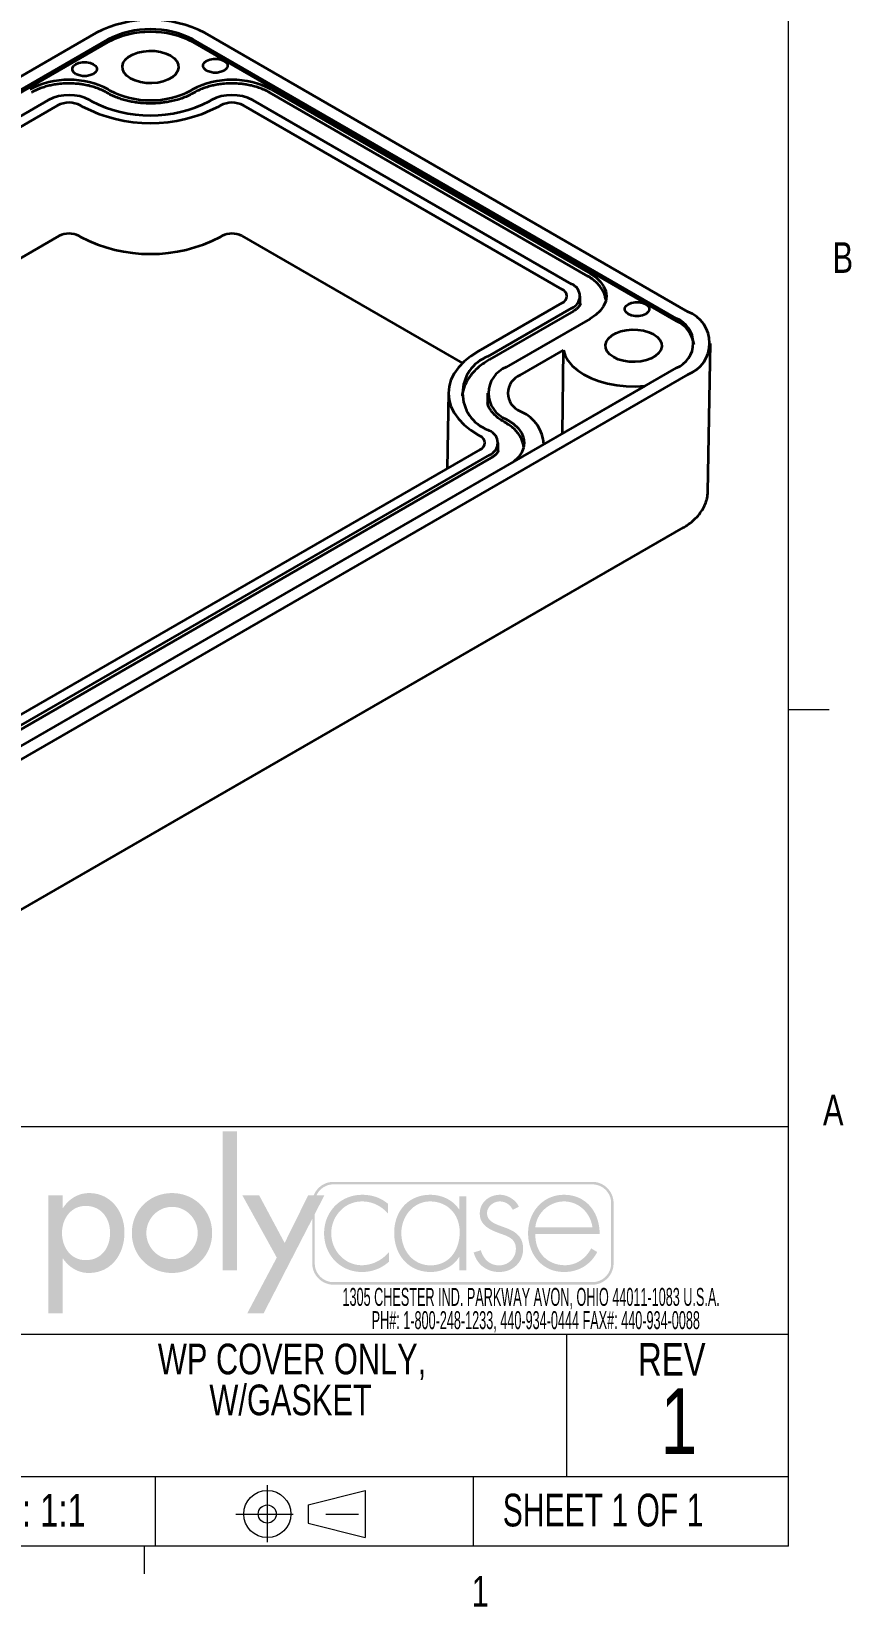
# Model space of a CAD drawing. Header units: inches. Extents: x 0.4 to 16.6, y 0.2 to 10.8.
# Drawn here: x 14.063 to 16.569, y 0.208 to 5.023 of the extents above; entities that cross this region are included whole.
import ezdxf

# ---------------------------------------------------------------- set-up
doc = ezdxf.new("R2010")
doc.units = ezdxf.units.IN
doc.header["$MEASUREMENT"] = 0
doc.linetypes.add('CENTERX2', pattern=[0.8, 0.5, -0.1, 0.1, -0.1])
doc.styles.add('SLDTEXTSTYLE0', font='TXT', dxfattribs={"width": 0.525406})
doc.styles.add('SLDTEXTSTYLE1', font='TXT', dxfattribs={"width": 0.75})
doc.styles.add('SLDTEXTSTYLE2', font='TXT', dxfattribs={"width": 0.6875})

# ---------------------------------------------------------------- blocks, each defined once
blk = doc.blocks.new('ThirdAngleProjectionBlock')
at = {"color": 7, "linetype": 'CENTERX2', "lineweight": 18}
for p, q in [((0.275, 0.506), (0.275, 0)), ((0, 0.253), (1.202, 0.253))]:
    blk.add_line(p, q, dxfattribs=at)
at = {"color": 7, "linetype": 'Continuous', "lineweight": 18}
for p, q in [((0.632, 0.332), (1.13, 0.459)), ((1.13, 0.459), (1.13, 0.048)), ((0.632, 0.332), (0.632, 0.174)), ((0.632, 0.174), (1.13, 0.048))]:
    blk.add_line(p, q, dxfattribs=at)
for radius in [0.206, 0.0789]:
    blk.add_circle((0.275, 0.253), radius, dxfattribs=at)
blk = doc.blocks.new('SW_NOTE_0')
at = {"color": 0, "linetype": 'Continuous', "lineweight": 0, "char_height": 0.055, "attachment_point": 2, "style": 'SLDTEXTSTYLE0'}
for s, insert in [('1305 CHESTER IND. PARKWAY AVON, OHIO 44011-1083 U.S.A.', (0.7423, 0.0709)), ('PH#: 1-800-248-1233, 440-934-0444 FAX#: 440-934-0088', (0.7564, -0.0002))]:
    blk.add_mtext(s, dxfattribs=dict(at, insert=insert))
blk = doc.blocks.new('logo')
at = {"linetype": 'Continuous'}
blk.add_hatch(color=7, dxfattribs=at).paths.add_polyline_path([(1.559, 0.355), (1.559, 1.505), (1.44, 1.505), (1.44, 0.355)], flags=0)
h = blk.add_hatch(color=7, dxfattribs=at)
edge = h.paths.add_edge_path(flags=0)
edge.add_spline(control_points=[(4.669, 0.413), (4.669, 0.316), (4.59, 0.237), (4.493, 0.237)], knot_values=[7, 7, 7, 7, 8, 8, 8, 8], weights=[1, 1, 1, 1], degree=3, periodic=0)
edge.add_line((4.493, 0.237), (2.356, 0.237))
edge.add_spline(control_points=[(2.356, 0.237), (2.259, 0.237), (2.18, 0.316), (2.18, 0.413)], knot_values=[1, 1, 1, 1, 2, 2, 2, 2], weights=[1, 1, 1, 1], degree=3, periodic=0)
edge.add_line((2.18, 0.413), (2.18, 0.781))
edge.add_line((2.18, 0.781), (1.778, 0))
edge.add_line((1.778, 0), (1.643, 0))
edge.add_line((1.643, 0), (1.887, 0.461))
edge.add_line((1.887, 0.461), (1.603, 0.975))
edge.add_line((1.603, 0.975), (1.742, 0.975))
edge.add_line((1.742, 0.975), (1.952, 0.582))
edge.add_line((1.952, 0.582), (2.146, 0.975))
edge.add_line((2.146, 0.975), (2.192, 0.975))
edge.add_spline(control_points=[(2.192, 0.975), (2.218, 1.041), (2.282, 1.087), (2.356, 1.087)], knot_values=[3.233464, 3.233464, 3.233464, 3.233464, 4, 4, 4, 4], weights=[1, 1, 1, 1], degree=3, periodic=0)
edge.add_line((2.356, 1.087), (4.493, 1.087))
edge.add_spline(control_points=[(4.493, 1.087), (4.59, 1.087), (4.669, 1.008), (4.669, 0.911)], knot_values=[5, 5, 5, 5, 6, 6, 6, 6], weights=[1, 1, 1, 1], degree=3, periodic=0)
edge.add_line((4.669, 0.911), (4.669, 0.413))
edge = h.paths.add_edge_path(flags=0)
edge.add_line((2.215, 0.975), (2.28, 0.975))
edge.add_line((2.28, 0.975), (2.201, 0.821))
edge.add_line((2.201, 0.821), (2.201, 0.413))
edge.add_spline(control_points=[(2.201, 0.413), (2.201, 0.327), (2.271, 0.258), (2.356, 0.258)], knot_values=[2, 2, 2, 2, 3, 3, 3, 3], weights=[1, 1, 1, 1], degree=3, periodic=0)
edge.add_line((2.356, 0.258), (4.493, 0.258))
edge.add_spline(control_points=[(4.493, 0.258), (4.579, 0.258), (4.649, 0.327), (4.649, 0.413)], knot_values=[4, 4, 4, 4, 5, 5, 5, 5], weights=[1, 1, 1, 1], degree=3, periodic=0)
edge.add_line((4.649, 0.413), (4.649, 0.911))
edge.add_spline(control_points=[(4.649, 0.911), (4.649, 0.997), (4.579, 1.066), (4.493, 1.066)], knot_values=[6, 6, 6, 6, 7, 7, 7, 7], weights=[1, 1, 1, 1], degree=3, periodic=0)
edge.add_line((4.493, 1.066), (2.356, 1.066))
edge.add_spline(control_points=[(2.356, 1.066), (2.293, 1.066), (2.239, 1.029), (2.215, 0.975)], knot_values=[0, 0, 0, 0, 0.732403, 0.732403, 0.732403, 0.732403], weights=[1, 1, 1, 1], degree=3, periodic=0)
h = blk.add_hatch(color=7, dxfattribs=at)
edge = h.paths.add_edge_path(flags=0)
edge.add_spline(control_points=[(0.122, 0.452), (0.17, 0.382), (0.245, 0.334), (0.333, 0.334)], knot_values=[4, 4, 4, 4, 5, 5, 5, 5], weights=[1, 1, 1, 1], degree=3, periodic=0)
edge.add_spline(control_points=[(0.333, 0.334), (0.523, 0.334), (0.629, 0.492), (0.629, 0.669)], knot_values=[3, 3, 3, 3, 4, 4, 4, 4], weights=[1, 1, 1, 1], degree=3, periodic=0)
edge.add_spline(control_points=[(0.629, 0.669), (0.629, 0.839), (0.517, 0.994), (0.338, 0.994)], knot_values=[2, 2, 2, 2, 3, 3, 3, 3], weights=[1, 1, 1, 1], degree=3, periodic=0)
edge.add_spline(control_points=[(0.338, 0.994), (0.245, 0.994), (0.171, 0.946), (0.122, 0.872)], knot_values=[1, 1, 1, 1, 2, 2, 2, 2], weights=[1, 1, 1, 1], degree=3, periodic=0)
edge.add_line((0.122, 0.872), (0.119, 0.872))
edge.add_line((0.119, 0.872), (0.119, 0.975))
edge.add_line((0.119, 0.975), (0, 0.975))
edge.add_line((0, 0.975), (0, 0))
edge.add_line((0, 0), (0.119, 0))
edge.add_line((0.119, 0), (0.119, 0.452))
edge.add_line((0.119, 0.452), (0.122, 0.452))
edge = h.paths.add_edge_path(flags=0)
edge.add_spline(control_points=[(0.113, 0.665), (0.113, 0.78), (0.185, 0.888), (0.309, 0.888), (0.437, 0.888), (0.51, 0.786), (0.51, 0.665)], knot_values=[0, 0, 0, 0, 1, 1, 1, 2, 2, 2, 2], weights=[1, 1, 1, 1, 1, 1, 1], degree=3, periodic=0)
edge.add_spline(control_points=[(0.51, 0.665), (0.51, 0.543), (0.439, 0.44), (0.309, 0.44), (0.183, 0.44), (0.113, 0.549), (0.113, 0.665)], knot_values=[2, 2, 2, 2, 3, 3, 3, 4, 4, 4, 4], weights=[1, 1, 1, 1, 1, 1, 1], degree=3, periodic=0)
h = blk.add_hatch(color=7, dxfattribs=at)
edge = h.paths.add_edge_path(flags=0)
edge.add_spline(control_points=[(0.69, 0.664), (0.69, 0.477), (0.836, 0.334), (1.022, 0.334), (1.207, 0.334), (1.353, 0.477), (1.353, 0.664)], knot_values=[0, 0, 0, 0, 1, 1, 1, 2, 2, 2, 2], weights=[1, 1, 1, 1, 1, 1, 1], degree=3, periodic=0)
edge.add_spline(control_points=[(1.353, 0.664), (1.353, 0.851), (1.207, 0.994), (1.022, 0.994), (0.836, 0.994), (0.69, 0.851), (0.69, 0.664)], knot_values=[2, 2, 2, 2, 3, 3, 3, 4, 4, 4, 4], weights=[1, 1, 1, 1, 1, 1, 1], degree=3, periodic=0)
edge = h.paths.add_edge_path(flags=0)
edge.add_spline(control_points=[(1.234, 0.664), (1.234, 0.547), (1.139, 0.448), (1.022, 0.448), (0.904, 0.448), (0.81, 0.547), (0.81, 0.664)], knot_values=[0, 0, 0, 0, 1, 1, 1, 2, 2, 2, 2], weights=[1, 1, 1, 1, 1, 1, 1], degree=3, periodic=0)
edge.add_spline(control_points=[(0.81, 0.664), (0.81, 0.782), (0.904, 0.88), (1.022, 0.88), (1.139, 0.88), (1.234, 0.782), (1.234, 0.664)], knot_values=[2, 2, 2, 2, 3, 3, 3, 4, 4, 4, 4], weights=[1, 1, 1, 1, 1, 1, 1], degree=3, periodic=0)
h = blk.add_hatch(color=7, dxfattribs=at)
edge = h.paths.add_edge_path(flags=0)
edge.add_spline(control_points=[(2.806, 0.905), (2.745, 0.957), (2.672, 0.98), (2.593, 0.98)], knot_values=[8, 8, 8, 8, 9, 9, 9, 9], weights=[1, 1, 1, 1], degree=3, periodic=0)
edge.add_spline(control_points=[(2.593, 0.98), (2.413, 0.98), (2.278, 0.84), (2.278, 0.662)], knot_values=[7, 7, 7, 7, 8, 8, 8, 8], weights=[1, 1, 1, 1], degree=3, periodic=0)
edge.add_spline(control_points=[(2.278, 0.662), (2.278, 0.484), (2.41, 0.342), (2.592, 0.342)], knot_values=[6, 6, 6, 6, 7, 7, 7, 7], weights=[1, 1, 1, 1], degree=3, periodic=0)
edge.add_spline(control_points=[(2.592, 0.342), (2.674, 0.342), (2.752, 0.372), (2.814, 0.427)], knot_values=[5, 5, 5, 5, 6, 6, 6, 6], weights=[1, 1, 1, 1], degree=3, periodic=0)
edge.add_line((2.814, 0.427), (2.814, 0.507))
edge.add_spline(control_points=[(2.814, 0.507), (2.759, 0.44), (2.676, 0.398), (2.589, 0.398)], knot_values=[3, 3, 3, 3, 4, 4, 4, 4], weights=[1, 1, 1, 1], degree=3, periodic=0)
edge.add_spline(control_points=[(2.589, 0.398), (2.445, 0.398), (2.337, 0.523), (2.337, 0.662)], knot_values=[2, 2, 2, 2, 3, 3, 3, 3], weights=[1, 1, 1, 1], degree=3, periodic=0)
edge.add_spline(control_points=[(2.337, 0.662), (2.337, 0.802), (2.446, 0.925), (2.59, 0.925)], knot_values=[1, 1, 1, 1, 2, 2, 2, 2], weights=[1, 1, 1, 1], degree=3, periodic=0)
edge.add_spline(control_points=[(2.59, 0.925), (2.678, 0.925), (2.748, 0.889), (2.806, 0.825)], knot_values=[0, 0, 0, 0, 1, 1, 1, 1], weights=[1, 1, 1, 1], degree=3, periodic=0)
edge.add_line((2.806, 0.825), (2.806, 0.905))
h = blk.add_hatch(color=7, dxfattribs=at)
edge = h.paths.add_edge_path(flags=0)
edge.add_spline(control_points=[(3.392, 0.861), (3.34, 0.938), (3.25, 0.98), (3.156, 0.98)], knot_values=[6, 6, 6, 6, 7, 7, 7, 7], weights=[1, 1, 1, 1], degree=3, periodic=0)
edge.add_spline(control_points=[(3.156, 0.98), (2.972, 0.98), (2.857, 0.844), (2.857, 0.665)], knot_values=[5, 5, 5, 5, 6, 6, 6, 6], weights=[1, 1, 1, 1], degree=3, periodic=0)
edge.add_spline(control_points=[(2.857, 0.665), (2.857, 0.486), (2.973, 0.342), (3.159, 0.342)], knot_values=[4, 4, 4, 4, 5, 5, 5, 5], weights=[1, 1, 1, 1], degree=3, periodic=0)
edge.add_spline(control_points=[(3.159, 0.342), (3.249, 0.342), (3.347, 0.387), (3.392, 0.465)], knot_values=[3, 3, 3, 3, 4, 4, 4, 4], weights=[1, 1, 1, 1], degree=3, periodic=0)
edge.add_line((3.392, 0.465), (3.395, 0.465))
edge.add_line((3.395, 0.465), (3.395, 0.355))
edge.add_line((3.395, 0.355), (3.454, 0.355))
edge.add_line((3.454, 0.355), (3.454, 0.967))
edge.add_line((3.454, 0.967), (3.395, 0.967))
edge.add_line((3.395, 0.967), (3.395, 0.861))
edge.add_line((3.395, 0.861), (3.392, 0.861))
edge = h.paths.add_edge_path(flags=0)
edge.add_spline(control_points=[(3.398, 0.672), (3.398, 0.525), (3.314, 0.397), (3.157, 0.397), (3.009, 0.397), (2.916, 0.525), (2.916, 0.665)], knot_values=[0, 0, 0, 0, 1, 1, 1, 2, 2, 2, 2], weights=[1, 1, 1, 1, 1, 1, 1], degree=3, periodic=0)
edge.add_spline(control_points=[(2.916, 0.665), (2.916, 0.798), (3.013, 0.925), (3.153, 0.925), (3.302, 0.925), (3.398, 0.814), (3.398, 0.672)], knot_values=[2, 2, 2, 2, 3, 3, 3, 4, 4, 4, 4], weights=[1, 1, 1, 1, 1, 1, 1], degree=3, periodic=0)
h = blk.add_hatch(color=7, dxfattribs=at)
edge = h.paths.add_edge_path(flags=0)
edge.add_spline(control_points=[(3.731, 0.98), (3.793, 0.98), (3.861, 0.939), (3.887, 0.882)], knot_values=[11, 11, 11, 11, 12, 12, 12, 12], weights=[1, 1, 1, 1], degree=3, periodic=0)
edge.add_line((3.887, 0.882), (3.836, 0.856))
edge.add_spline(control_points=[(3.836, 0.856), (3.816, 0.898), (3.776, 0.925), (3.728, 0.925)], knot_values=[0, 0, 0, 0, 1, 1, 1, 1], weights=[1, 1, 1, 1], degree=3, periodic=0)
edge.add_spline(control_points=[(3.728, 0.925), (3.677, 0.925), (3.624, 0.882), (3.624, 0.829)], knot_values=[1, 1, 1, 1, 2, 2, 2, 2], weights=[1, 1, 1, 1], degree=3, periodic=0)
edge.add_spline(control_points=[(3.624, 0.829), (3.624, 0.682), (3.922, 0.754), (3.922, 0.533)], knot_values=[2, 2, 2, 2, 3, 3, 3, 3], weights=[1, 1, 1, 1], degree=3, periodic=0)
edge.add_spline(control_points=[(3.922, 0.533), (3.922, 0.42), (3.834, 0.342), (3.724, 0.342)], knot_values=[3, 3, 3, 3, 4, 4, 4, 4], weights=[1, 1, 1, 1], degree=3, periodic=0)
edge.add_spline(control_points=[(3.724, 0.342), (3.622, 0.342), (3.539, 0.404), (3.514, 0.503)], knot_values=[4, 4, 4, 4, 5, 5, 5, 5], weights=[1, 1, 1, 1], degree=3, periodic=0)
edge.add_line((3.514, 0.503), (3.572, 0.522))
edge.add_spline(control_points=[(3.572, 0.522), (3.595, 0.449), (3.644, 0.397), (3.724, 0.397)], knot_values=[6, 6, 6, 6, 7, 7, 7, 7], weights=[1, 1, 1, 1], degree=3, periodic=0)
edge.add_spline(control_points=[(3.724, 0.397), (3.801, 0.397), (3.862, 0.458), (3.862, 0.535)], knot_values=[7, 7, 7, 7, 8, 8, 8, 8], weights=[1, 1, 1, 1], degree=3, periodic=0)
edge.add_spline(control_points=[(3.862, 0.535), (3.862, 0.611), (3.804, 0.635), (3.743, 0.656)], knot_values=[8, 8, 8, 8, 9, 9, 9, 9], weights=[1, 1, 1, 1], degree=3, periodic=0)
edge.add_spline(control_points=[(3.743, 0.656), (3.659, 0.686), (3.564, 0.722), (3.564, 0.825)], knot_values=[9, 9, 9, 9, 10, 10, 10, 10], weights=[1, 1, 1, 1], degree=3, periodic=0)
edge.add_spline(control_points=[(3.564, 0.825), (3.564, 0.918), (3.642, 0.98), (3.731, 0.98)], knot_values=[10, 10, 10, 10, 11, 11, 11, 11], weights=[1, 1, 1, 1], degree=3, periodic=0)
h = blk.add_hatch(color=7, dxfattribs=at)
edge = h.paths.add_edge_path(flags=0)
edge.add_spline(control_points=[(4.554, 0.656), (4.555, 0.832), (4.445, 0.98), (4.26, 0.98)], knot_values=[6, 6, 6, 6, 7, 7, 7, 7], weights=[1, 1, 1, 1], degree=3, periodic=0)
edge.add_spline(control_points=[(4.26, 0.98), (4.081, 0.98), (3.963, 0.833), (3.963, 0.662)], knot_values=[5, 5, 5, 5, 6, 6, 6, 6], weights=[1, 1, 1, 1], degree=3, periodic=0)
edge.add_spline(control_points=[(3.963, 0.662), (3.963, 0.489), (4.078, 0.342), (4.26, 0.342)], knot_values=[4, 4, 4, 4, 5, 5, 5, 5], weights=[1, 1, 1, 1], degree=3, periodic=0)
edge.add_spline(control_points=[(4.26, 0.342), (4.38, 0.342), (4.478, 0.401), (4.534, 0.507)], knot_values=[3, 3, 3, 3, 4, 4, 4, 4], weights=[1, 1, 1, 1], degree=3, periodic=0)
edge.add_line((4.534, 0.507), (4.484, 0.537))
edge.add_spline(control_points=[(4.484, 0.537), (4.44, 0.454), (4.363, 0.398), (4.268, 0.398)], knot_values=[1, 1, 1, 1, 2, 2, 2, 2], weights=[1, 1, 1, 1], degree=3, periodic=0)
edge.add_spline(control_points=[(4.268, 0.398), (4.126, 0.398), (4.019, 0.501), (4.023, 0.656)], knot_values=[0, 0, 0, 0, 1, 1, 1, 1], weights=[1, 1, 1, 1], degree=3, periodic=0)
edge.add_line((4.023, 0.656), (4.554, 0.656))
edge = h.paths.add_edge_path(flags=0)
edge.add_spline(control_points=[(4.023, 0.712), (4.033, 0.827), (4.136, 0.925), (4.261, 0.925)], knot_values=[1, 1, 1, 1, 2, 2, 2, 2], weights=[1, 1, 1, 1], degree=3, periodic=0)
edge.add_spline(control_points=[(4.261, 0.925), (4.387, 0.925), (4.48, 0.824), (4.494, 0.712)], knot_values=[0, 0, 0, 0, 1, 1, 1, 1], weights=[1, 1, 1, 1], degree=3, periodic=0)
edge.add_line((4.494, 0.712), (4.023, 0.712))
blk = doc.blocks.new('POLYCASE LOGO')
at = {"color": 7, "linetype": 'Continuous', "xscale": 0.37, "yscale": 0.37, "zscale": 0.37}
blk.add_blockref('logo', (0.1015, -0.5714), dxfattribs=at)
at = {"color": 7, "linetype": 'Continuous', "lineweight": 0}
blk.add_blockref('SW_NOTE_0', (0.8349, -0.5644), dxfattribs=at)
blk = doc.blocks.new('SW_NOTE_4')
at = {"color": 0, "linetype": 'Continuous', "lineweight": 0, "char_height": 0.09375, "attachment_point": 2, "style": 'SLDTEXTSTYLE1'}
for s, insert in [('WP COVER ONLY,', (0.5288, 0.1209)), ('W/GASKET', (0.5242, -0.0041))]:
    blk.add_mtext(s, dxfattribs=dict(at, insert=insert))

msp = doc.modelspace()

# ---------------------------------------------------------------- linework, layer by layer
at = {"color": 7, "linetype": 'Continuous', "lineweight": 18}
for p, q in [((16.37625, 0.39207), (16.37625, 10.64207)), ((16.37625, 2.95029), (16.50125, 2.95029)), ((10.55159, 1.67529), (16.37625, 1.67529)), ((13.61753, 1.04007), (16.37625, 1.04007)), ((15.69807, 1.04007), (15.69807, 0.60496)), ((13.61753, 0.60496), (16.37625, 0.60496)), ((14.44067, 0.60496), (14.44067, 0.39207)), ((15.41258, 0.60496), (15.41258, 0.39207)), ((16.37625, 0.39207), (0.62625, 0.39207)), ((14.40725, 0.39207), (14.40725, 0.30727))]:
    msp.add_line(p, q, dxfattribs=at)
at = {"color": 7, "linetype": 'Continuous', "lineweight": 35}
for p, q in [((11.40112, 3.36816), (14.26066, 5.01894)), ((14.593, 5.01894), (16.06944, 4.16661)), ((14.29602, 4.99853), (11.43648, 3.34775)), ((14.29602, 4.99036), (11.43648, 3.33958)), ((16.03409, 4.1462), (14.55765, 4.99853)), ((16.03409, 4.13803), (14.55765, 4.99036)), ((14.29829, 4.83369), (14.2921, 4.83726)), ((14.29814, 4.84627), (14.30309, 4.84341)), ((14.55058, 4.84341), (14.55553, 4.84627)), ((14.56157, 4.83726), (14.55538, 4.83369)), ((15.76491, 4.2744), (14.79052, 4.83691)), ((14.79594, 4.84627), (15.77034, 4.28376)), ((12.00782, 3.59757), (14.11429, 4.81361)), ((12.03611, 3.58124), (14.14258, 4.79728)), ((14.21329, 4.79728), (14.21824, 4.79442)), ((14.24157, 4.81361), (14.24652, 4.81075)), ((14.60715, 4.81075), (14.6121, 4.81361)), ((14.63543, 4.79442), (14.64038, 4.79728)), ((14.71109, 4.79728), (15.68548, 4.23478)), ((14.73937, 4.81361), (15.71377, 4.2511)), ((12.13643, 3.2373), (14.14763, 4.39834)), ((14.20824, 4.39834), (14.21319, 4.39548)), ((14.64048, 4.39548), (14.64543, 4.39834)), ((14.70604, 4.39834), (15.38013, 4.0092)), ((15.68548, 4.19395), (15.42951, 4.04619)), ((15.74013, 4.18841), (15.74013, 4.21437)), ((15.71377, 4.17763), (15.4578, 4.02986)), ((15.71919, 4.16827), (15.46322, 4.0205)), ((15.77034, 4.14497), (15.51436, 3.9972)), ((15.55679, 3.97271), (15.68949, 4.04932)), ((15.68629, 3.79438), (15.68949, 4.04932)), ((16.13008, 3.61565), (16.13826, 4.06927)), ((13.17455, 2.34438), (16.03409, 3.99516)), ((16.06944, 3.97475), (13.2099, 2.32397)), ((15.33727, 3.91949), (15.33307, 3.68681)), ((15.45725, 3.9176), (15.45725, 3.88738)), ((15.9387, 3.94009), (15.62898, 3.76129)), ((15.56174, 3.85964), (15.55679, 3.86249)), ((15.4578, 3.80534), (15.46275, 3.80249)), ((15.51451, 3.82543), (15.50832, 3.829)), ((15.51436, 3.838), (15.51931, 3.83514)), ((15.42951, 3.78902), (15.43446, 3.78616)), ((15.48911, 3.73979), (15.48911, 3.76575)), ((15.6292, 3.76142), (15.62909, 3.76713)), ((15.43446, 3.74534), (13.32799, 2.5293)), ((15.46275, 3.72901), (13.35627, 2.51297)), ((15.46817, 3.71965), (13.3617, 2.50361)), ((13.19583, 1.85582), (16.05537, 3.5066))]:
    msp.add_line(p, q, dxfattribs=at)
at = {"color": 7, "linetype": 'Continuous', "lineweight": 35, "flags": 128}
for points in [[(14.36602, 4.87974), (14.35471, 4.8878), (14.34655, 4.89705), (14.34189, 4.90708), (14.34095, 4.91744), (14.34376, 4.92769), (14.35021, 4.93738), (14.36, 4.94609), (14.37271, 4.95343), (14.38779, 4.95908), (14.40458, 4.9628), (14.42233, 4.96442), (14.44029, 4.96388), (14.45765, 4.96119), (14.47367, 4.95648), (14.48764, 4.94995), (14.49896, 4.94188), (14.50712, 4.93264), (14.51177, 4.92261), (14.51272, 4.91224), (14.5099, 4.90199), (14.50346, 4.8923), (14.49367, 4.8836), (14.48096, 4.87626), (14.46588, 4.87061), (14.44909, 4.86689), (14.43133, 4.86526), (14.41338, 4.86581), (14.39601, 4.86849), (14.37999, 4.87321), (14.36602, 4.87974)], [(14.19879, 4.89341), (14.1919, 4.89889), (14.18827, 4.90533), (14.18827, 4.91211), (14.1919, 4.91855), (14.19879, 4.92403), (14.20828, 4.92801), (14.21944, 4.9301), (14.23117, 4.9301), (14.24233, 4.92801), (14.25182, 4.92403), (14.25872, 4.91855), (14.26235, 4.91211), (14.26235, 4.90533), (14.25872, 4.89889), (14.25182, 4.89341), (14.24233, 4.88943), (14.23117, 4.88734), (14.21944, 4.88734), (14.20828, 4.88943), (14.19879, 4.89341)], [(14.59831, 4.90362), (14.59141, 4.9091), (14.58779, 4.91554), (14.58779, 4.92231), (14.59141, 4.92875), (14.59831, 4.93423), (14.6078, 4.93821), (14.61896, 4.94031), (14.63069, 4.94031), (14.64185, 4.93821), (14.65134, 4.93423), (14.65824, 4.92875), (14.66186, 4.92231), (14.66186, 4.91554), (14.65824, 4.9091), (14.65134, 4.90362), (14.64185, 4.89964), (14.63069, 4.89754), (14.61896, 4.89754), (14.6078, 4.89964), (14.59831, 4.90362)], [(15.77034, 4.28376), (15.78766, 4.27205), (15.8016, 4.25892), (15.81181, 4.24469), (15.81804, 4.22972), (15.82013, 4.21437), (15.81804, 4.19901), (15.81181, 4.18404), (15.8016, 4.16981), (15.78766, 4.15668), (15.77034, 4.14497)], [(15.88736, 4.15946), (15.88047, 4.16494), (15.87684, 4.17138), (15.87684, 4.17816), (15.88047, 4.1846), (15.88736, 4.19008), (15.89685, 4.19406), (15.90801, 4.19615), (15.91975, 4.19615), (15.9309, 4.19406), (15.9404, 4.19008), (15.94729, 4.1846), (15.95092, 4.17816), (15.95092, 4.17138), (15.94729, 4.16494), (15.9404, 4.15946), (15.9309, 4.15548), (15.91975, 4.15339), (15.90801, 4.15339), (15.89685, 4.15548), (15.88736, 4.15946)], [(15.84246, 4.02741), (15.83115, 4.03547), (15.82298, 4.04472), (15.81833, 4.05475), (15.81739, 4.06511), (15.8202, 4.07536), (15.82665, 4.08505), (15.83644, 4.09376), (15.84915, 4.1011), (15.86423, 4.10675), (15.88101, 4.11047), (15.89877, 4.11209), (15.91673, 4.11155), (15.93409, 4.10886), (15.95011, 4.10415), (15.96408, 4.09762), (15.9754, 4.08955), (15.98356, 4.08031), (15.98821, 4.07028), (15.98915, 4.05991), (15.98634, 4.04966), (15.9799, 4.03997), (15.97011, 4.03127), (15.95739, 4.02393), (15.94232, 4.01828), (15.92553, 4.01456), (15.90777, 4.01293), (15.88982, 4.01348), (15.87245, 4.01616), (15.85643, 4.02088), (15.84246, 4.02741)], [(15.42951, 4.04619), (15.40597, 4.03098), (15.38553, 4.01435), (15.36844, 3.9965), (15.35493, 3.97766), (15.34515, 3.95807), (15.33923, 3.93796), (15.33725, 3.9176), (15.33923, 3.89724), (15.34515, 3.87714), (15.35493, 3.85754), (15.36844, 3.8387), (15.38553, 3.82085), (15.40597, 3.80422), (15.42951, 3.78902)], [(15.68949, 4.04932), (15.69456, 4.03273), (15.70346, 4.01669), (15.71605, 4.00149), (15.73209, 3.98742), (15.75128, 3.97473), (15.77327, 3.96366), (15.79765, 3.95441), (15.82398, 3.94715), (15.85177, 3.94201), (15.8805, 3.93909), (15.90966, 3.93845), (15.9387, 3.94009)], [(15.51931, 3.83514), (15.53664, 3.82343), (15.55058, 3.8103), (15.56079, 3.79608), (15.56701, 3.7811), (15.56911, 3.76575), (15.56701, 3.7504), (15.56079, 3.73542), (15.55058, 3.72119), (15.53664, 3.70806), (15.53629, 3.70779)]]:
    msp.add_lwpolyline(points, dxfattribs=at)
at = {"color": 7, "linetype": 'Continuous', "lineweight": 35}
for centre, radius, start, end in [((14.42683, 4.69823), 0.3612, 62.60967, 117.39033), ((14.42683, 4.74733), 0.28322, 62.49143, 117.50857), ((14.42683, 4.73916), 0.28322, 62.49143, 117.50857), ((14.17793, 4.61642), 0.25939, 62.39104, 117.60896), ((14.67574, 4.61642), 0.25939, 62.39104, 117.60896), ((14.17793, 4.69078), 0.13833, 62.60967, 117.39033), ((14.42683, 5.08002), 0.26701, 242.39104, 297.60896), ((14.67574, 4.69078), 0.13833, 62.60967, 117.39033), ((14.17793, 4.72904), 0.07685, 62.60967, 117.39033), ((14.42683, 5.19441), 0.45111, 242.45764, 297.54236), ((14.42683, 5.15749), 0.39082, 242.52431, 297.47569), ((14.67574, 4.72904), 0.07685, 62.60967, 117.39033), ((14.17793, 4.33986), 0.06587, 62.60967, 117.39033), ((14.42683, 4.80516), 0.46204, 242.45764, 297.54236), ((14.67574, 4.33986), 0.06587, 62.60967, 117.39033), ((15.69982, 4.21437), 0.0393, 290.78342, 69.21658), ((15.67774, 4.21437), 0.02183, 290.78342, 69.21658), ((16.00469, 4.07068), 0.08104, 291.26827, 68.73173), ((16.03303, 4.07068), 0.1026, 290.78342, 69.21658), ((15.99542, 4.05261), 0.09377, 8.58068, 65.64393), ((15.50119, 3.9176), 0.12035, 111.13412, 248.86588), ((15.54535, 3.9176), 0.08542, 111.26827, 248.73173), ((15.57829, 3.9176), 0.05915, 111.31255, 248.68745), ((15.5159, 3.75614), 0.11319, 2.60974, 66.11065), ((15.42671, 3.76575), 0.02183, 290.78342, 69.21658), ((15.4488, 3.76575), 0.0393, 290.78342, 69.21658)]:
    msp.add_arc(centre, radius, start, end, dxfattribs=at)
for points, knots in [([(14.17793, 4.86461), (14.1701, 4.86442), (14.15907, 4.86417), (14.143, 4.86247), (14.12948, 4.86044), (14.11388, 4.85708), (14.09823, 4.85261), (14.08292, 4.84686), (14.07114, 4.84156), (14.06503, 4.83783), (14.06332, 4.83679)], [0, 0, 0, 0, 0.18594739, 0.26180785, 0.38715425, 0.51652822, 0.65440613, 0.79710417, 0.94301238, 1, 1, 1, 1]), ([(14.29268, 4.83689), (14.28767, 4.8396), (14.27755, 4.84507), (14.26061, 4.85163), (14.2429, 4.85692), (14.22637, 4.86045), (14.21126, 4.86269), (14.19569, 4.86425), (14.1845, 4.86447), (14.17793, 4.86461)], [0, 0, 0, 0, 0.1577029, 0.3190914, 0.4745556, 0.6257203, 0.7343867, 0.8439908, 1, 1, 1, 1]), ([(14.67574, 4.86461), (14.6679, 4.86442), (14.65687, 4.86417), (14.6408, 4.86247), (14.62728, 4.86044), (14.61168, 4.85708), (14.59603, 4.85261), (14.58072, 4.84686), (14.56894, 4.84156), (14.56283, 4.83783), (14.56112, 4.83679)], [0, 0, 0, 0, 0.1859474, 0.2618078, 0.3871543, 0.5165282, 0.6544061, 0.7971042, 0.9430124, 1, 1, 1, 1]), ([(14.79048, 4.83689), (14.78547, 4.8396), (14.77535, 4.84507), (14.75841, 4.85163), (14.7407, 4.85692), (14.72417, 4.86045), (14.70906, 4.86269), (14.69349, 4.86425), (14.6823, 4.86447), (14.67574, 4.86461)], [0, 0, 0, 0, 0.1577029, 0.3190914, 0.4745556, 0.6257203, 0.7343867, 0.8439908, 1, 1, 1, 1]), ([(14.42683, 4.80341), (14.41873, 4.80358), (14.40733, 4.80382), (14.39071, 4.80539), (14.37675, 4.80726), (14.36062, 4.81033), (14.34445, 4.81443), (14.3285, 4.81958), (14.31346, 4.8258), (14.30314, 4.83071), (14.29839, 4.8337), (14.29777, 4.83409)], [0, 0, 0, 0, 0.1679179, 0.2362282, 0.349089, 0.4655066, 0.589432, 0.7174959, 0.8481892, 0.9802157, 1, 1, 1, 1]), ([(14.55594, 4.83407), (14.55567, 4.83389), (14.55086, 4.8308), (14.53976, 4.82558), (14.52288, 4.8187), (14.50489, 4.81318), (14.48704, 4.80904), (14.47085, 4.80635), (14.45579, 4.80463), (14.44153, 4.80361), (14.43164, 4.80348), (14.42683, 4.80341)], [0, 0, 0, 0, 0.0088451, 0.1556818, 0.3017517, 0.4451918, 0.5814551, 0.7024664, 0.7949304, 0.9003274, 1, 1, 1, 1]), ([(15.81834, 4.20318), (15.81825, 4.20392), (15.81758, 4.20902), (15.81514, 4.21792), (15.81023, 4.23022), (15.80258, 4.24246), (15.79247, 4.25418), (15.77997, 4.26471), (15.77063, 4.27144), (15.76508, 4.27428), (15.76487, 4.27438)], [0, 0, 0, 0, 0.0199255, 0.138804, 0.2898366, 0.4615459, 0.6374361, 0.8152309, 0.9932332, 1, 1, 1, 1]), ([(15.74091, 4.19032), (15.74083, 4.19002), (15.74065, 4.18932), (15.73857, 4.18501), (15.73424, 4.17957), (15.72783, 4.17366), (15.72199, 4.17005), (15.71913, 4.16828)], [0, 0, 0, 0, 0.153309, 0.3487549, 0.5653292, 0.7879887, 1, 1, 1, 1]), ([(15.46337, 4.0204), (15.45897, 4.01783), (15.44862, 4.01179), (15.43422, 4.00112), (15.42007, 3.98868), (15.40793, 3.97544), (15.39786, 3.9616), (15.38995, 3.94741), (15.38428, 3.93314), (15.38083, 3.92095), (15.37961, 3.91263), (15.37918, 3.90967)], [0, 0, 0, 0, 0.0957098, 0.2251254, 0.3541283, 0.4819918, 0.6076646, 0.72941, 0.843942, 0.9445387, 1, 1, 1, 1]), ([(15.50913, 3.82874), (15.50679, 3.83005), (15.49973, 3.834), (15.48971, 3.84132), (15.47921, 3.85039), (15.47079, 3.85963), (15.46445, 3.86859), (15.46018, 3.87681), (15.45786, 3.88319), (15.45701, 3.88737), (15.457, 3.88751), (15.457, 3.88756)], [0, 0, 0, 0, 0.0690131, 0.2085177, 0.3467592, 0.4826548, 0.6147319, 0.7405685, 0.8554476, 0.9510371, 1, 1, 1, 1]), ([(15.56732, 3.75457), (15.56722, 3.7553), (15.56656, 3.7604), (15.56412, 3.7693), (15.5592, 3.7816), (15.55155, 3.79384), (15.54145, 3.80557), (15.52895, 3.81609), (15.51961, 3.82283), (15.51405, 3.82566), (15.51385, 3.82577)], [0, 0, 0, 0, 0.0199255, 0.138804, 0.2898366, 0.4615459, 0.6374361, 0.8152309, 0.9932332, 1, 1, 1, 1]), ([(15.48989, 3.74171), (15.48981, 3.7414), (15.48963, 3.7407), (15.48754, 3.73639), (15.48322, 3.73095), (15.47681, 3.72505), (15.47096, 3.72143), (15.46811, 3.71967)], [0, 0, 0, 0, 0.153309, 0.3487549, 0.5653292, 0.7879887, 1, 1, 1, 1]), ([(16.05537, 3.5066), (16.05904, 3.5088), (16.06954, 3.51512), (16.08509, 3.52696), (16.10089, 3.54255), (16.11354, 3.55962), (16.12287, 3.5777), (16.12821, 3.59629), (16.13047, 3.60901), (16.13005, 3.61529), (16.13005, 3.61538)], [0, 0, 0, 0, 0.08565617, 0.24485268, 0.40377496, 0.55989773, 0.71123187, 0.85696114, 0.99782527, 1, 1, 1, 1])]:
    msp.add_open_spline(points, degree=3, knots=knots, dxfattribs=at)

# ---------------------------------------------------------------- block references
at = {"color": 7, "linetype": 'Continuous'}
msp.add_blockref('POLYCASE LOGO', (14.01308, 1.67529), dxfattribs=at)
at = {"color": 7, "linetype": 'Continuous', "lineweight": 0}
msp.add_blockref('SW_NOTE_4', (14.33069, 0.89036), dxfattribs=at)
at = {"color": 7, "linetype": 'Continuous', "xscale": 0.35, "yscale": 0.35, "zscale": 0.35}
msp.add_blockref('ThirdAngleProjectionBlock', (14.68748, 0.40184), dxfattribs=at)

# ---------------------------------------------------------------- texts
at = {"color": 7, "linetype": 'Continuous', "lineweight": 0}
for s, insert, char_height, attachment_point, style in [('B', (16.51148, 4.37909), 0.09375, 1, 'SLDTEXTSTYLE1'), ('A', (16.48208, 1.77263), 0.09375, 1, 'SLDTEXTSTYLE1'), ('REV', (15.91697, 1.01316), 0.1, 1, 'SLDTEXTSTYLE1'), ('1', (16.04209, 0.87436), 0.2, 2, 'SLDTEXTSTYLE1'), ('SCALE: 1:1', (13.70494, 0.5521), 0.1, 1, 'SLDTEXTSTYLE1'), ('SHEET 1 OF 1', (15.50345, 0.55242), 0.1, 1, 'SLDTEXTSTYLE2'), ('1', (15.40832, 0.30137), 0.09375, 1, 'SLDTEXTSTYLE1')]:
    msp.add_mtext(s, dxfattribs=dict(at, insert=insert, char_height=char_height, attachment_point=attachment_point, style=style))

doc.saveas('drawing.dxf')
